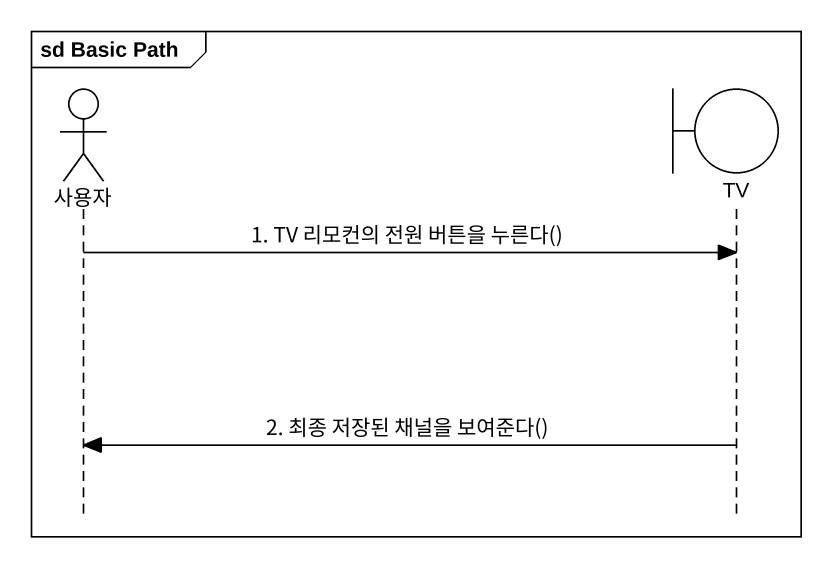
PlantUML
@startuml
mainframe sd Basic Path
hide footbox
actor 사용자
boundary TV

사용자 -> TV : 1. TV 리모컨의 전원 버튼을 누른다()
TV -> 사용자 : 2. 최종 저장된 채널을 보여준다()
@enduml
